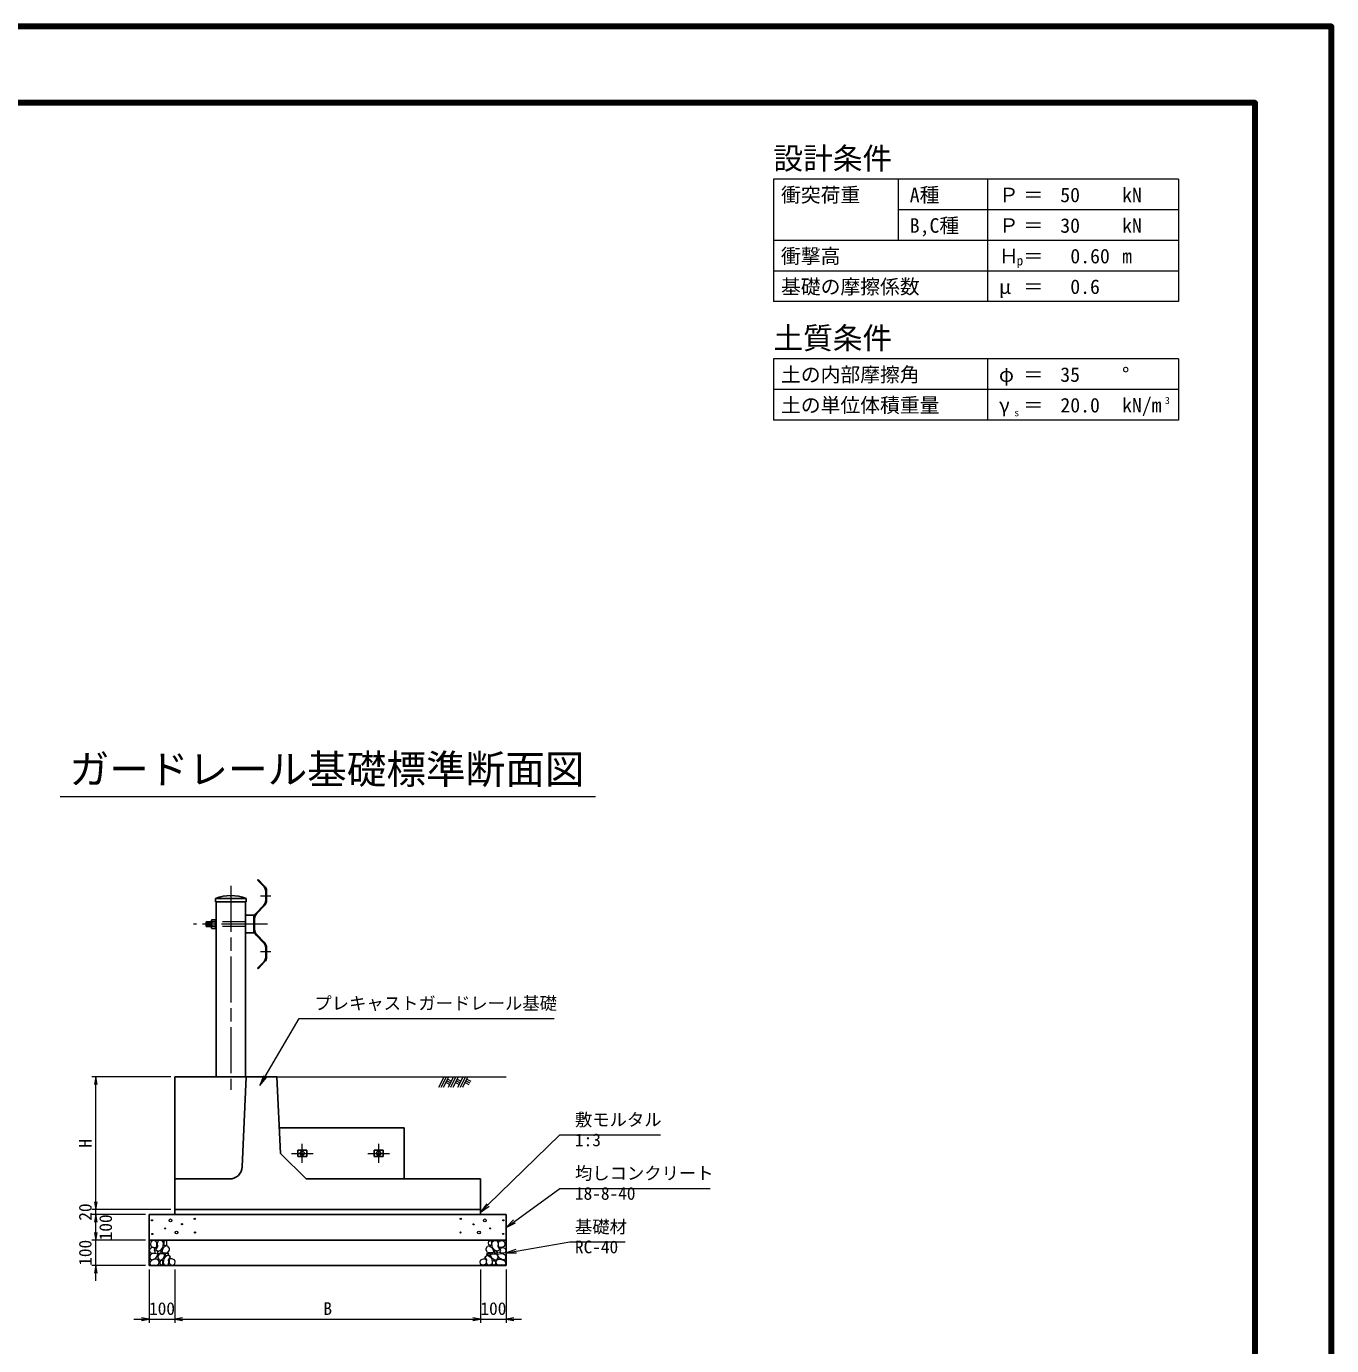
# Model space of a CAD drawing. Units: millimetres at full size, sheet at 1:15. Extents: x 0 to 12615, y 0 to 8910.
# Drawn here: x 7495 to 12615, y 3733 to 8910 of the extents above; entities that cross this region are included whole.
import ezdxf
from ezdxf.enums import TextEntityAlignment as Align

# ---------------------------------------------------------------- set-up
doc = ezdxf.new("R2010")
doc.units = ezdxf.units.MM
doc.header["$LTSCALE"] = 15
doc.linetypes.add('CHAIN', pattern=[18.5, 12, -1.5, 3.5, -1.5])
doc.linetypes.add('DASHED_SPACED', pattern=[12, 6, -6])
for name, color, linetype, lineweight in [('D-BMK', 2, 'CHAIN', 13), ('D-DCR-HCHn', 4, 'Continuous', 9), ('D-STR-DIM', 7, 'Continuous', 13), ('D-STR-STRn', 1, 'Continuous', 25), ('D-STR-TXT', 7, 'Continuous', 13), ('D-TTL', 2, 'Continuous', 140), ('D-TTL-FRAM', 2, 'Continuous', 13), ('D-TTL-LINE', 7, 'Continuous', 13), ('D-TTL-TXT', 7, 'Continuous', 13)]:
    doc.layers.add(name, color=color, linetype=linetype, lineweight=lineweight)
doc.styles.add('ＭＳ ゴシック', font='')
doc.styles.get('ＭＳ ゴシック').set_extended_font_data('MS Gothic')

# ---------------------------------------------------------------- blocks, each defined once
blk = doc.blocks.new('open_arrow')
at = {"color": 0, "linetype": 'Continuous', "lineweight": -2}
blk.add_lwpolyline([(7.5, 1.25), (0, 0), (7.5, -1.25)], dxfattribs=at)

msp = doc.modelspace()

# ---------------------------------------------------------------- linework, layer by layer
at = {"layer": 'D-BMK'}
for p, q in [((8296.68, 5537.47), (8296.68, 4737.47)), ((8453.57, 5496.97), (8413.63, 5496.97)), ((8440.03, 5387.47), (8150.33, 5387.47)), ((8453.57, 5277.97), (8413.63, 5277.97)), ((8576.68, 4449.97), (8576.68, 4524.97)), ((8876.68, 4449.97), (8876.68, 4524.97)), ((8534.18, 4487.47), (8619.18, 4487.47)), ((8834.18, 4487.47), (8919.18, 4487.47))]:
    msp.add_line(p, q, dxfattribs=at)
at = {"layer": 'D-DCR-HCHn'}
for points in [[(8002.28, 4143.27), (7991.88, 4145.58), (7982.63, 4140.96), (7981.48, 4130.56), (7983.79, 4122.47), (7995.35, 4119), (8003.44, 4119), (8006.9, 4124.78), (8006.9, 4137.49)], [(8011.53, 4144.43), (8008.06, 4134.02), (8009.22, 4122.47), (8001.13, 4109.75), (8011.53, 4103.98), (8023.09, 4109.75), (8030.02, 4119), (8032.33, 4134.02), (8030.02, 4142.11), (8023.09, 4145.58)], [(8033.49, 4142.11), (8033.49, 4128.25), (8039.27, 4124.78), (8045.04, 4128.25), (8046.2, 4136.34), (8045.04, 4143.27), (8036.95, 4145.58)], [(9319.88, 4142.11), (9319.88, 4128.25), (9314.1, 4124.78), (9308.32, 4128.25), (9307.17, 4136.34), (9308.32, 4143.27), (9316.41, 4145.58)], [(9341.84, 4144.43), (9345.3, 4134.02), (9344.15, 4122.47), (9352.24, 4109.75), (9341.84, 4103.98), (9330.28, 4109.75), (9323.35, 4119), (9321.03, 4134.02), (9323.35, 4142.11), (9330.28, 4145.58)], [(9351.08, 4143.27), (9361.49, 4145.58), (9370.73, 4140.96), (9371.89, 4130.56), (9369.58, 4122.47), (9358.02, 4119), (9349.93, 4119), (9346.46, 4124.78), (9346.46, 4137.49)], [(7980.32, 4114.38), (7976.86, 4103.98), (7981.48, 4097.04), (7993.04, 4095.89), (8000.93, 4099.27), (7997.66, 4107.44), (7999.97, 4112.07), (7995.35, 4116.69), (7988.41, 4119)], [(8002.26, 4075.98), (8010.82, 4088.82), (8009.75, 4092.03), (7997.98, 4095.24), (7987.28, 4094.17), (7979.79, 4087.75), (7978.72, 4080.26), (7979.79, 4072.77), (7988.35, 4070.63)], [(8013.84, 4103.98), (8008.06, 4099.35), (8010.37, 4095.89), (8018.46, 4095.89), (8021.93, 4097.04), (8024.24, 4101.66), (8020.77, 4105.13)], [(8032.22, 4075.98), (8037.57, 4088.82), (8033.29, 4094.17), (8020.45, 4094.17), (8015.1, 4092.03), (8009.75, 4084.54), (8009.75, 4078.12), (8015.1, 4069.56), (8021.52, 4068.49)], [(8031.18, 4116.69), (8025.4, 4102.82), (8030.02, 4097.04), (8043.89, 4097.04), (8049.67, 4099.35), (8055.45, 4107.44), (8055.45, 4114.38), (8049.67, 4123.62), (8042.73, 4124.78)], [(8048.28, 4087.75), (8053.63, 4092.03), (8051.49, 4095.24), (8043.99, 4095.24), (8040.78, 4094.17), (8038.64, 4089.89), (8041.85, 4086.68)], [(9322.19, 4116.69), (9327.97, 4102.82), (9323.35, 4097.04), (9309.48, 4097.04), (9303.7, 4099.35), (9297.92, 4107.44), (9297.92, 4114.38), (9303.7, 4123.62), (9310.63, 4124.78)], [(9305.09, 4087.75), (9299.74, 4092.03), (9301.88, 4095.24), (9309.37, 4095.24), (9312.58, 4094.17), (9314.72, 4089.89), (9311.51, 4086.68)], [(9321.14, 4075.98), (9315.79, 4088.82), (9320.07, 4094.17), (9332.91, 4094.17), (9338.26, 4092.03), (9343.61, 4084.54), (9343.61, 4078.12), (9338.26, 4069.56), (9331.84, 4068.49)], [(9339.53, 4103.98), (9345.3, 4099.35), (9342.99, 4095.89), (9334.9, 4095.89), (9331.44, 4097.04), (9329.12, 4101.66), (9332.59, 4105.13)], [(9351.11, 4075.98), (9342.54, 4088.82), (9343.61, 4092.03), (9355.39, 4095.24), (9366.09, 4094.17), (9373.58, 4087.75), (9374.65, 4080.26), (9373.58, 4072.77), (9365.02, 4070.63)], [(9373.04, 4114.38), (9376.51, 4103.98), (9371.89, 4097.04), (9360.33, 4095.89), (9352.44, 4099.27), (9355.71, 4107.44), (9353.4, 4112.07), (9358.02, 4116.69), (9364.95, 4119)], [(8006.54, 4049.22), (8014.03, 4052.44), (8016.17, 4063.14), (8011.89, 4070.63), (8004.4, 4072.77), (7994.77, 4071.7), (7984.07, 4067.42), (7978.72, 4061), (7978.72, 4053.51), (7981.93, 4049.22), (7994.77, 4050.29)], [(8030.08, 4052.44), (8030.08, 4065.28), (8024.73, 4068.49), (8019.38, 4065.28), (8018.31, 4057.79), (8019.38, 4051.36), (8026.87, 4049.22)], [(8050.42, 4050.29), (8053.63, 4059.93), (8052.56, 4070.63), (8060.05, 4082.4), (8050.42, 4087.75), (8039.71, 4082.4), (8033.29, 4073.84), (8031.15, 4059.93), (8033.29, 4052.44), (8039.71, 4049.22)], [(8058.98, 4051.36), (8068.61, 4049.22), (8077.17, 4053.51), (8078.24, 4063.14), (8076.1, 4070.63), (8065.4, 4073.84), (8057.91, 4073.84), (8054.7, 4068.49), (8054.7, 4056.72)], [(9294.39, 4051.36), (9284.76, 4049.22), (9276.2, 4053.51), (9275.13, 4063.14), (9277.27, 4070.63), (9287.97, 4073.84), (9295.46, 4073.84), (9298.67, 4068.49), (9298.67, 4056.72)], [(9302.95, 4050.29), (9299.74, 4059.93), (9300.81, 4070.63), (9293.32, 4082.4), (9302.95, 4087.75), (9313.65, 4082.4), (9320.07, 4073.84), (9322.21, 4059.93), (9320.07, 4052.44), (9313.65, 4049.22)], [(9323.28, 4052.44), (9323.28, 4065.28), (9328.63, 4068.49), (9333.98, 4065.28), (9335.05, 4057.79), (9333.98, 4051.36), (9326.49, 4049.22)], [(9346.82, 4049.22), (9339.33, 4052.44), (9337.19, 4063.14), (9341.47, 4070.63), (9348.97, 4072.77), (9358.6, 4071.7), (9369.3, 4067.42), (9374.65, 4061), (9374.65, 4053.51), (9371.44, 4049.22), (9358.6, 4050.29)]]:
    msp.add_lwpolyline(points, close=True, dxfattribs=at)
for centre, radius in [((7987.41, 4224.9), 2.25), ((8038.97, 4193.23), 2.25), ((8060.02, 4224.9), 5.62), ((8105.37, 4209.83), 2.25), ((8154.81, 4230.95), 2.25), ((9198.55, 4230.95), 2.25), ((9248.97, 4209.11), 2.25), ((9293.35, 4224.9), 5.62), ((9314.39, 4193.23), 2.25), ((9365.96, 4224.9), 2.25), ((7988.55, 4171.39), 2.25), ((8083.35, 4177.44), 5.62), ((8155.96, 4177.44), 2.25), ((9197.41, 4177.44), 2.25), ((9270.02, 4177.44), 5.62), ((9364.81, 4171.39), 2.25)]:
    msp.add_circle(centre, radius, dxfattribs=at)
at = {"layer": 'D-STR-DIM'}
for p, q in [((8061.68, 4787.47), (7751.68, 4787.47)), ((7766.68, 4267.47), (7766.68, 4787.47)), ((7766.68, 4187.47), (7766.68, 4327.47)), ((8061.68, 4267.47), (7751.68, 4267.47)), ((8061.68, 4267.47), (7751.68, 4267.47)), ((7961.68, 4247.47), (7751.68, 4247.47)), ((7961.68, 4247.47), (7751.68, 4247.47)), ((7766.68, 4147.47), (7766.68, 4247.47)), ((7766.68, 3987.47), (7766.68, 4207.47)), ((7961.68, 4147.47), (7751.68, 4147.47)), ((7961.68, 4147.47), (7751.68, 4147.47)), ((7961.68, 4047.47), (7751.68, 4047.47)), ((7976.68, 4032.47), (7976.68, 3822.47)), ((8076.68, 4032.47), (8076.68, 3822.47)), ((8076.68, 4032.47), (8076.68, 3822.47)), ((9276.68, 4032.47), (9276.68, 3822.47)), ((9276.68, 4032.47), (9276.68, 3822.47)), ((9376.68, 4032.47), (9376.68, 3822.47)), ((7916.68, 3837.47), (8136.68, 3837.47)), ((8076.68, 3837.47), (9276.68, 3837.47)), ((9216.68, 3837.47), (9436.68, 3837.47))]:
    msp.add_line(p, q, dxfattribs=at)
at = {"layer": 'D-STR-STRn'}
for p, q in [((8403.84, 5562.47), (8401.61, 5560.17)), ((8401.61, 5560.17), (8427.07, 5533.81)), ((8403.84, 5562.47), (8429.37, 5536.04)), ((8236.53, 5487.47), (8236.53, 5474.97)), ((8356.83, 5487.47), (8236.53, 5487.47)), ((8356.83, 5487.47), (8356.83, 5474.97)), ((8433.63, 5481.79), (8433.63, 5517.56)), ((8436.83, 5481.79), (8436.83, 5517.56)), ((8356.83, 5474.97), (8236.53, 5474.97)), ((8239.53, 5474.97), (8239.53, 4787.47)), ((8353.83, 5474.97), (8353.83, 5422.47)), ((8425.1, 5460.68), (8396.26, 5430.81)), ((8427.4, 5458.45), (8398.56, 5428.59)), ((8200.33, 5396.47), (8220.33, 5396.47)), ((8200.33, 5396.47), (8200.33, 5378.47)), ((8202.83, 5396.47), (8202.83, 5378.47)), ((8205.33, 5396.47), (8205.33, 5378.47)), ((8207.83, 5396.47), (8207.83, 5378.47)), ((8210.33, 5396.47), (8210.33, 5378.47)), ((8212.83, 5396.47), (8212.83, 5378.47)), ((8215.33, 5396.47), (8215.33, 5378.47)), ((8217.83, 5396.47), (8217.83, 5378.47)), ((8220.33, 5374.45), (8220.33, 5400.49)), ((8220.33, 5396.47), (8220.33, 5378.47)), ((8236.33, 5404.78), (8223.79, 5404.78)), ((8236.33, 5396.11), (8223.79, 5396.11)), ((8239.53, 5405.97), (8236.33, 5405.97)), ((8236.33, 5405.97), (8236.33, 5368.97)), ((8236.33, 5370.17), (8236.33, 5404.78)), ((8239.53, 5398.47), (8236.33, 5398.47)), ((8239.53, 5405.97), (8239.53, 5368.97)), ((8353.83, 5422.47), (8353.83, 5352.47)), ((8386.83, 5422.47), (8353.83, 5422.47)), ((8386.83, 5422.47), (8386.83, 5352.47)), ((8386.83, 5367.47), (8386.83, 5407.47)), ((8390.03, 5367.47), (8390.03, 5407.47)), ((8390.03, 5370.17), (8390.03, 5404.78)), ((8200.33, 5378.47), (8220.33, 5378.47)), ((8236.33, 5378.84), (8223.79, 5378.84)), ((8236.33, 5370.17), (8223.79, 5370.17)), ((8239.53, 5376.47), (8236.33, 5376.47)), ((8239.53, 5368.97), (8236.33, 5368.97)), ((8386.83, 5352.47), (8353.83, 5352.47)), ((8353.83, 5352.47), (8353.83, 4787.47)), ((8425.1, 5314.27), (8396.26, 5344.13)), ((8427.4, 5316.49), (8398.56, 5346.36)), ((8433.63, 5293.15), (8433.63, 5257.39)), ((8436.83, 5293.15), (8436.83, 5257.39)), ((8401.61, 5214.78), (8427.07, 5241.13)), ((8403.84, 5212.47), (8429.37, 5238.91)), ((8403.84, 5212.47), (8401.61, 5214.78)), ((8076.68, 4387.47), (8076.68, 4787.47)), ((8076.68, 4787.47), (8396.68, 4787.47)), ((8353.83, 4787.47), (8239.53, 4787.47)), ((8356.68, 4787.47), (8341.72, 4435.35)), ((8396.68, 4787.47), (8476.68, 4787.47)), ((8476.68, 4787.47), (8491.68, 4487.47)), ((8486.68, 4587.47), (8976.68, 4587.47)), ((8976.68, 4587.47), (8976.68, 4387.47)), ((8491.68, 4487.47), (8591.68, 4387.47)), ((8559.18, 4499.97), (8559.18, 4474.97)), ((8559.18, 4499.97), (8594.18, 4499.97)), ((8559.18, 4474.97), (8594.18, 4474.97)), ((8594.18, 4499.97), (8594.18, 4474.97)), ((8859.18, 4499.97), (8859.18, 4474.97)), ((8859.18, 4499.97), (8894.18, 4499.97)), ((8859.18, 4474.97), (8894.18, 4474.97)), ((8894.18, 4499.97), (8894.18, 4474.97)), ((8291.76, 4387.47), (8076.68, 4387.47)), ((8076.68, 4267.47), (8076.68, 4387.47)), ((8591.68, 4387.47), (9276.68, 4387.47)), ((9276.68, 4267.47), (9276.68, 4387.47)), ((7976.68, 4047.47), (7976.68, 4247.47)), ((7976.68, 4247.47), (9376.68, 4247.47)), ((8076.68, 4267.47), (9276.68, 4267.47)), ((8076.68, 4267.47), (8976.68, 4267.47)), ((8076.68, 4247.47), (8076.68, 4267.47)), ((9276.68, 4267.47), (9276.68, 4247.47)), ((9376.68, 4247.47), (9376.68, 4047.47)), ((7976.68, 4147.47), (9376.68, 4147.47)), ((9376.68, 4047.47), (7976.68, 4047.47))]:
    msp.add_line(p, q, dxfattribs=at)
at = {"layer": 'D-STR-STRn', "linetype": 'DASHED_SPACED', "lineweight": 13}
for p, q in [((8353.83, 5396.7), (8239.53, 5396.7)), ((8353.83, 5378.24), (8239.53, 5378.24))]:
    msp.add_line(p, q, dxfattribs=at)
at = {"layer": 'D-STR-STRn', "lineweight": 13}
for p, q in [((8476.68, 4787.47), (9376.68, 4787.47)), ((9112.7, 4747.02), (9132.93, 4787.47)), ((9122.08, 4747.02), (9142.31, 4787.47)), ((9131.45, 4747.02), (9151.68, 4787.47)), ((9140.83, 4765.77), (9155.83, 4758.27)), ((9144.18, 4772.47), (9159.18, 4764.97)), ((9147.54, 4779.18), (9162.54, 4771.68)), ((9150.2, 4747.02), (9170.43, 4787.47)), ((9159.58, 4747.02), (9179.81, 4787.47)), ((9168.95, 4747.02), (9189.18, 4787.47)), ((9178.33, 4765.77), (9193.33, 4758.27)), ((9181.68, 4772.47), (9196.68, 4764.97)), ((9185.04, 4779.18), (9200.04, 4771.68)), ((9187.7, 4747.02), (9207.93, 4787.47)), ((9197.08, 4747.02), (9217.31, 4787.47)), ((9206.45, 4747.02), (9226.68, 4787.47)), ((9215.83, 4765.77), (9230.83, 4758.27)), ((9219.18, 4772.47), (9234.18, 4764.97)), ((9222.54, 4779.18), (9237.54, 4771.68))]:
    msp.add_line(p, q, dxfattribs=at)
at = {"layer": 'D-STR-STRn'}
for centre in [(8576.68, 4487.47), (8876.68, 4487.47)]:
    msp.add_circle(centre, 8, dxfattribs=at)
for centre, radius, start, end in [((8296.68, 5342.72), 156.75, 67.4351, 112.5649), ((8410.23, 5517.56), 23.4, 0, 44), ((8410.23, 5517.56), 26.6, 0, 44), ((8403.23, 5481.79), 30.4, 316, 0), ((8403.23, 5481.79), 33.6, 316, 0), ((8224.78, 5400.44), 4.45, 102.80038, 257.19962), ((8232.83, 5387.47), 12.5, 136.3091, 223.6909), ((8420.43, 5407.47), 33.6, 136, 180), ((8420.43, 5407.47), 30.4, 136, 180), ((8224.78, 5374.5), 4.45, 102.80038, 257.19962), ((8420.43, 5367.47), 33.6, 180, 224), ((8420.43, 5367.47), 30.4, 180, 224), ((8403.23, 5293.15), 30.4, 0, 44), ((8403.23, 5293.15), 33.6, 0, 44), ((8410.23, 5257.39), 23.4, 316, 0), ((8410.23, 5257.39), 26.6, 316, 0), ((8291.76, 4437.47), 50, 270, 357.56639)]:
    msp.add_arc(centre, radius, start, end, dxfattribs=at)
at = {"layer": 'D-STR-TXT'}
for points in [[(8410.55, 4754.6), (8430.8, 4789.09), (8564.51, 5016.91), (9565.24, 5016.91)], [(9276.68, 4257.47), (9305.31, 4285.41), (9586.68, 4559.97), (9981.67, 4559.97)], [(9376.68, 4197.47), (9409.05, 4220.98), (9586.68, 4349.97), (10177.55, 4349.97)], [(9376.68, 4097.47), (9416.12, 4104.18), (9626.68, 4139.97), (9843.89, 4139.97)]]:
    msp.add_lwpolyline(points, dxfattribs=at)
at = {"layer": 'D-TTL'}
for points in [[(0, 0), (12615, 0), (12615, 8910), (0, 8910)], [(300, 300), (12315, 300), (12315, 8610), (300, 8610)]]:
    msp.add_lwpolyline(points, close=True, dxfattribs=at)
at = {"layer": 'D-TTL-FRAM'}
for p, q in [((12015, 8310), (10425, 8310)), ((10425, 8310), (10425, 7830)), ((12015, 8310), (12015, 7830)), ((12015, 7830), (10425, 7830)), ((12015, 7605), (10425, 7605)), ((10425, 7605), (10425, 7365)), ((12015, 7605), (12015, 7365)), ((12015, 7365), (10425, 7365))]:
    msp.add_line(p, q, dxfattribs=at)
at = {"layer": 'D-TTL-LINE'}
for p, q in [((10915, 8310), (10915, 8070)), ((11265, 8310), (11265, 7830)), ((12015, 8190), (10915, 8190)), ((12015, 8070), (10425, 8070)), ((12015, 7950), (10425, 7950)), ((11265, 7605), (11265, 7365)), ((12015, 7485), (10425, 7485))]:
    msp.add_line(p, q, dxfattribs=at)
at = {"layer": 'D-TTL-TXT'}
msp.add_line((7626.68, 5887.47), (9726.68, 5887.47), dxfattribs=at)

# ---------------------------------------------------------------- block references
at = {"layer": 'D-STR-DIM', "xscale": 4, "yscale": 4}
for p, rotation in [((7766.68, 4787.47), 270), ((7766.68, 4267.47), 90), ((7766.68, 4267.47), 90), ((7766.68, 4247.47), 270), ((7766.68, 4247.47), 270), ((7766.68, 4147.47), 90), ((7766.68, 4147.47), 90), ((7766.68, 4047.47), 270), ((7976.68, 3837.47), 180), ((9276.68, 3837.47), 180), ((9276.68, 3837.47), 180)]:
    msp.add_blockref('open_arrow', p, dxfattribs=dict(at, rotation=rotation))
for p in [(8076.68, 3837.47), (8076.68, 3837.47), (9376.68, 3837.47)]:
    msp.add_blockref('open_arrow', p, dxfattribs=at)
at = {"layer": 'D-STR-TXT', "xscale": 5.33, "yscale": 5.33}
for p, rotation in [((8410.55, 4754.6), 59.6), ((9276.68, 4257.47), 44.3), ((9376.68, 4197.47), 36), ((9376.68, 4097.47), 9.6)]:
    msp.add_blockref('open_arrow', p, dxfattribs=dict(at, rotation=rotation))

# ---------------------------------------------------------------- texts
at = {"layer": 'D-STR-DIM', "style": 'ＭＳ ゴシック'}
for s, p in [('H', (7725.43, 4527.47)), ('20', (7725.43, 4257.47)), ('100', (7805.43, 4197.47)), ('100', (7725.43, 4097.47))]:
    msp.add_text(s, height=49.84, rotation=90, dxfattribs=at).set_placement(p, align=Align.MIDDLE_CENTER)
for s, p in [('100', (8026.68, 3878.72)), ('B', (8676.68, 3878.72)), ('100', (9326.68, 3878.72))]:
    msp.add_text(s, height=49.84, dxfattribs=at).set_placement(p, align=Align.MIDDLE_CENTER)
at = {"layer": 'D-STR-TXT', "style": 'ＭＳ ゴシック'}
for s, p in [('プレキャストガードレール基礎', (8624.51, 5036.91)), ('敷モルタル', (9646.68, 4579.97)), ('均しコンクリート', (9646.68, 4369.97)), ('基礎材', (9646.68, 4159.97))]:
    msp.add_text(s, height=49.84, dxfattribs=at).set_placement(p, align=Align.BOTTOM_LEFT)
for s, p in [('1:3', (9646.68, 4565.46)), ('18-8-40', (9646.68, 4355.46)), ('RC-40', (9646.68, 4145.46))]:
    msp.add_text(s, height=49.84, dxfattribs=at).set_placement(p, align=Align.TOP_LEFT)
at = {"layer": 'D-TTL-TXT', "style": 'ＭＳ ゴシック'}
for s, height, p in [('設計条件', 85.45, (10425, 8323.61)), ('衝突荷重', 56.96, (10455, 8203.08)), ('A種', 56.96, (10960, 8203.08)), ('Ｐ', 56.96, (11310, 8203.08)), ('＝', 56.96, (11406, 8203.08)), ('kN', 56.96, (11793, 8203.08)), ('B,C種', 56.96, (10960, 8083.08)), ('Ｐ', 56.96, (11310, 8083.08)), ('＝', 56.96, (11406, 8083.08)), ('kN', 56.96, (11793, 8083.08)), ('衝撃高', 56.96, (10455, 7963.08)), ('Ｈ', 56.96, (11310, 7963.08)), ('p', 37.98, (11379.26, 7960.82)), ('＝', 56.96, (11406, 7963.08)), ('m', 56.96, (11793, 7963.08)), ('基礎の摩擦係数', 56.96, (10455, 7843.08)), ('μ', 56.96, (11310, 7843.08)), ('＝', 56.96, (11406, 7843.08)), ('土質条件', 85.45, (10425, 7618.61)), ('土の内部摩擦角', 56.96, (10455, 7498.08)), ('φ', 56.96, (11310, 7498.08)), ('°', 56.96, (11793, 7498.08)), ('＝', 56.96, (11406, 7498.08)), ('土の単位体積重量', 56.96, (10455, 7378.08)), ('kN/m', 56.96, (11793, 7378.08)), ('3', 28.48, (11961, 7419.54)), ('γ', 56.96, (11310, 7378.08)), ('＝', 56.96, (11406, 7378.08)), ('s', 28.48, (11370, 7371.54)), ('ガードレール基礎標準断面図', 113.9, (7664.07, 5903.97))]:
    msp.add_text(s, height=height, dxfattribs=at).set_placement(p, align=Align.BOTTOM_LEFT)
for s, p in [('50', (11628, 8203.08)), ('30', (11628, 8083.08)), ('0.60', (11744.98, 7963.08)), ('0.6', (11706, 7843.08)), ('35', (11628, 7498.08)), ('20.0', (11706, 7378.08))]:
    msp.add_text(s, height=56.96, dxfattribs=at).set_placement(p, align=Align.BOTTOM_RIGHT)

doc.saveas('drawing.dxf')
